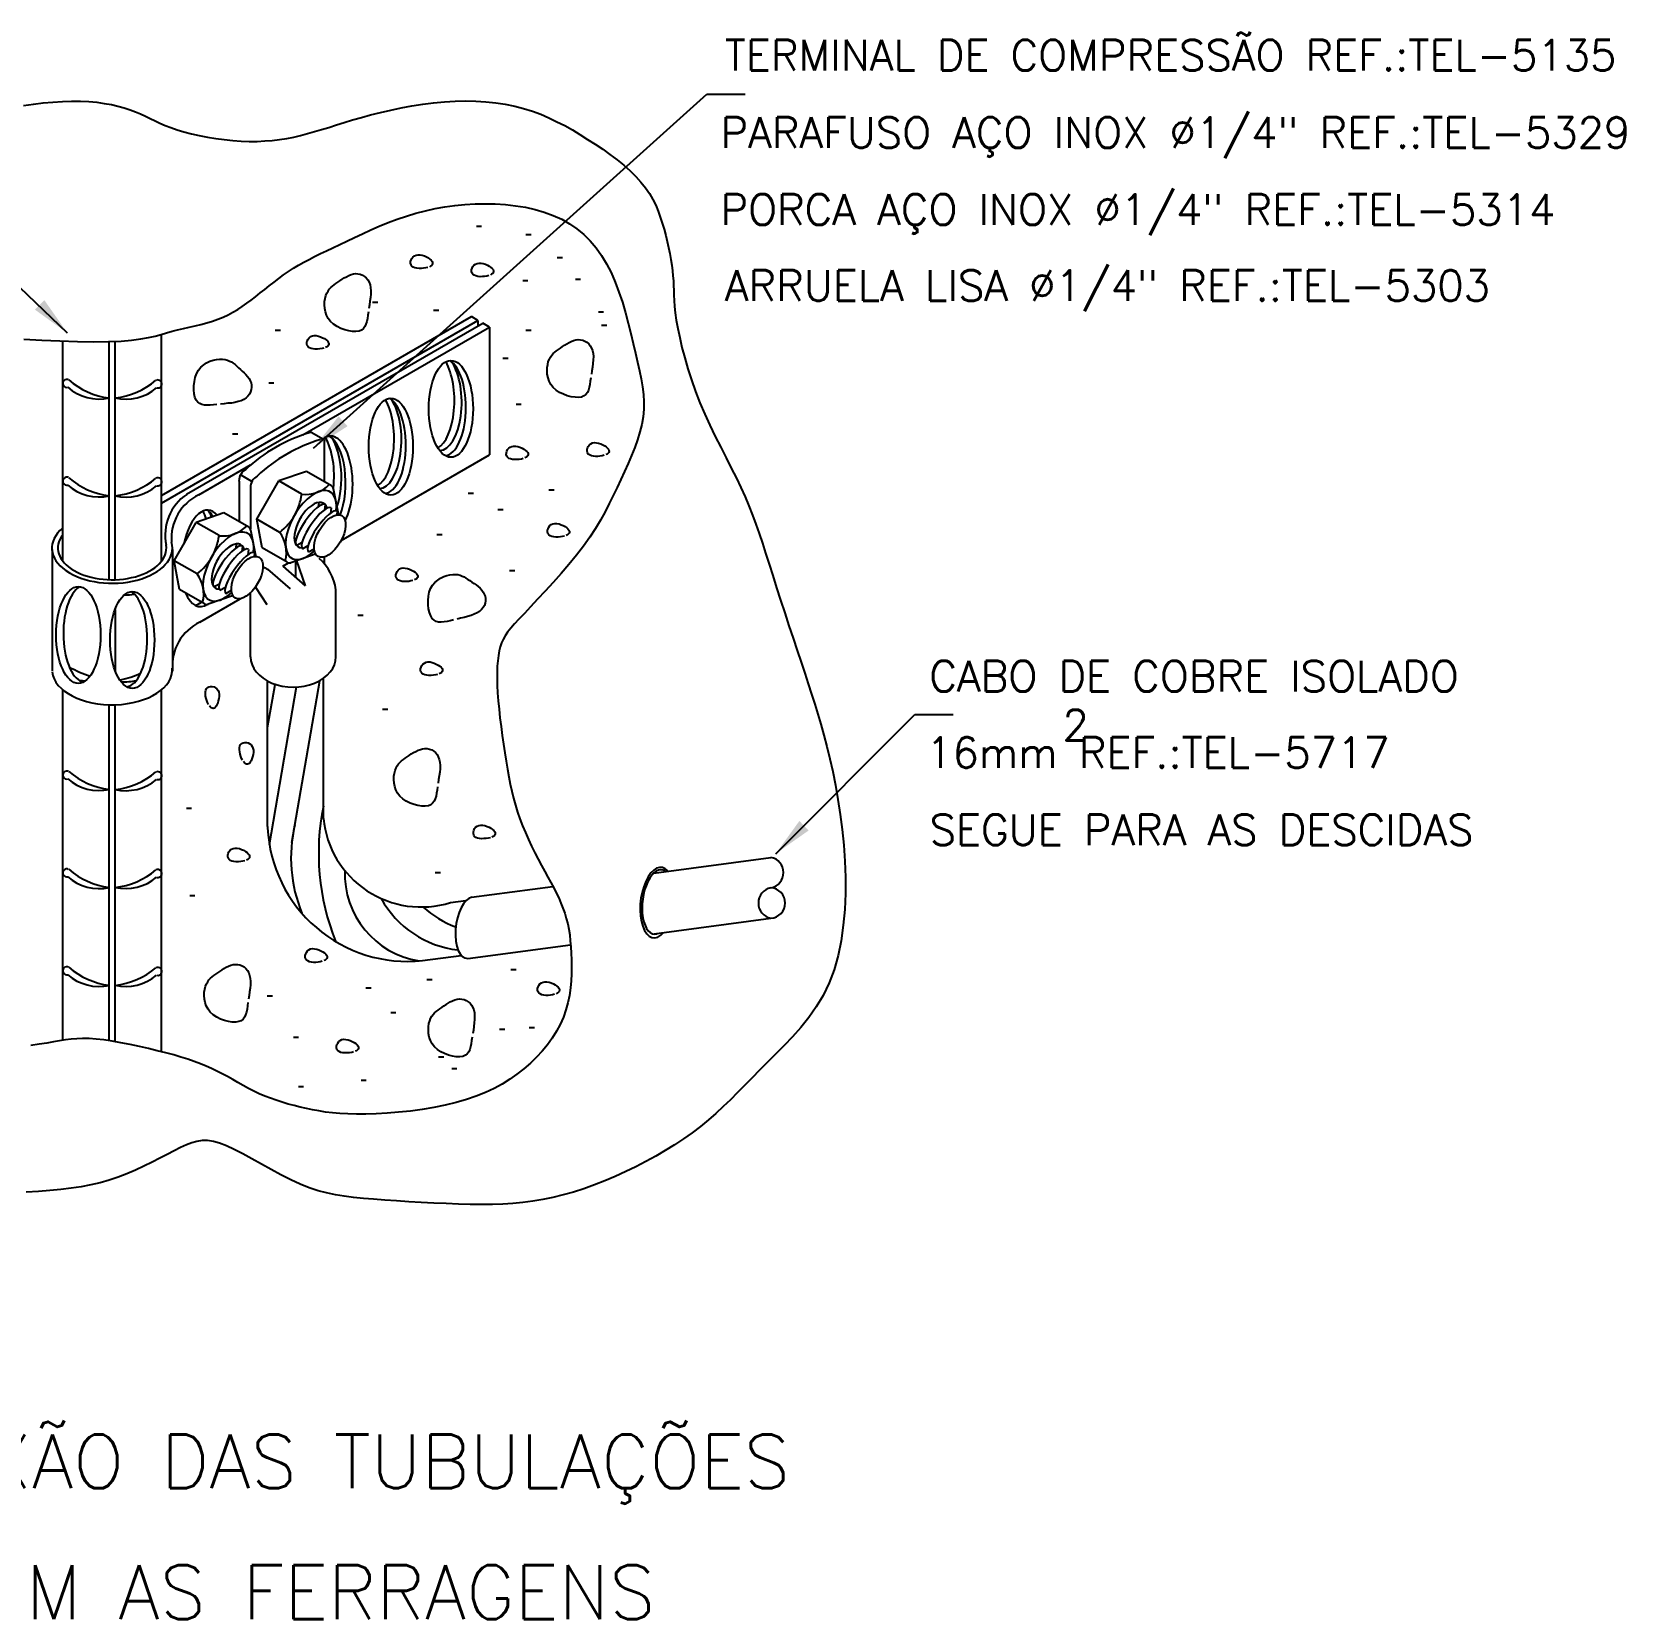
# Model space of a CAD drawing. Header units: millimetres. Extents: x -5452.7 to -5435.1, y -4666.2 to -4655.8.
# Drawn here: x -5445.5 to -5435.13, y -4666.17 to -4655.84 of the extents above; entities that cross this region are included whole.
import ezdxf
from ezdxf.enums import TextEntityAlignment as Align

# ---------------------------------------------------------------- set-up
doc = ezdxf.new("R2010")
doc.units = ezdxf.units.MM
doc.header["$LTSCALE"] = 10
doc.layers.add('Termotécnica', color=7, linetype='Continuous')
doc.styles.add('r140', font='romans.shx')
doc.styles.add('r80', font='romans.shx')

msp = doc.modelspace()

# ---------------------------------------------------------------- linework, layer by layer
at = {"layer": 'Termotécnica', "color": 2, "ltscale": 1.6}
for p, q in [((-5443.662, -4658.545), (-5441.102, -4656.241)), ((-5441.102, -4656.241), (-5440.852, -4656.241)), ((-5445.263, -4657.798), (-5446.687, -4656.435)), ((-5443.601, -4658.487), (-5443.673, -4658.445)), ((-5443.59, -4658.765), (-5443.59, -4658.503)), ((-5444.063, -4658.762), (-5444.138, -4658.719)), ((-5444.147, -4658.76), (-5444.147, -4659.024)), ((-5444.073, -4658.803), (-5444.073, -4659.071)), ((-5443.962, -4659.333), (-5443.815, -4659.462)), ((-5443.863, -4659.313), (-5443.826, -4659.291)), ((-5443.863, -4659.313), (-5443.716, -4659.441)), ((-5443.774, -4659.279), (-5443.716, -4659.441)), ((-5443.59, -4659.3), (-5443.59, -4659.253)), ((-5444.041, -4659.451), (-5443.967, -4659.563)), ((-5440.654, -4661.185), (-5439.749, -4660.279)), ((-5439.749, -4660.279), (-5439.499, -4660.279))]:
    msp.add_line(p, q, dxfattribs=at)
at = {"layer": 'Termotécnica', "color": 1}
for p, q in [((-5442.602, -4657.101), (-5442.568, -4657.101)), ((-5442.28, -4657.155), (-5442.246, -4657.155)), ((-5442.076, -4657.305), (-5442.042, -4657.305)), ((-5442.301, -4657.455), (-5442.268, -4657.455)), ((-5441.958, -4657.445), (-5441.924, -4657.445)), ((-5443.278, -4657.595), (-5443.244, -4657.595)), ((-5442.881, -4657.648), (-5442.847, -4657.648)), ((-5441.808, -4657.659), (-5441.774, -4657.659)), ((-5443.911, -4657.777), (-5443.877, -4657.777)), ((-5442.28, -4657.777), (-5442.246, -4657.777)), ((-5441.787, -4657.745), (-5441.753, -4657.745)), ((-5442.43, -4657.96), (-5442.396, -4657.96)), ((-5443.953, -4658.12), (-5443.92, -4658.12)), ((-5442.344, -4658.26), (-5442.311, -4658.26)), ((-5444.189, -4658.453), (-5444.156, -4658.453)), ((-5442.13, -4658.818), (-5442.096, -4658.818)), ((-5442.655, -4658.839), (-5442.622, -4658.839)), ((-5442.462, -4658.946), (-5442.429, -4658.946)), ((-5442.859, -4659.107), (-5442.825, -4659.107)), ((-5443.78, -4659.281), (-5443.78, -4659.386)), ((-5442.387, -4659.343), (-5442.353, -4659.343)), ((-5443.374, -4659.633), (-5443.34, -4659.633)), ((-5443.804, -4661.112), (-5443.622, -4660.06)), ((-5443.961, -4660.363), (-5443.913, -4660.083)), ((-5443.949, -4661.125), (-5443.773, -4660.1)), ((-5443.213, -4660.245), (-5443.179, -4660.245)), ((-5444.49, -4660.888), (-5444.456, -4660.888)), ((-5442.87, -4661.307), (-5442.836, -4661.307)), ((-5444.468, -4661.457), (-5444.435, -4661.457)), ((-5442.377, -4661.939), (-5442.343, -4661.939)), ((-5442.924, -4662.004), (-5442.89, -4662.004)), ((-5443.964, -4662.111), (-5443.93, -4662.111)), ((-5443.321, -4662.057), (-5443.287, -4662.057)), ((-5443.16, -4662.218), (-5443.126, -4662.218)), ((-5442.452, -4662.326), (-5442.418, -4662.326)), ((-5442.259, -4662.315), (-5442.225, -4662.315)), ((-5443.793, -4662.379), (-5443.759, -4662.379)), ((-5442.849, -4662.508), (-5442.815, -4662.508)), ((-5443.353, -4662.658), (-5443.319, -4662.658)), ((-5442.763, -4662.583), (-5442.729, -4662.583)), ((-5443.76, -4662.701), (-5443.727, -4662.701))]:
    msp.add_line(p, q, dxfattribs=at)
at = {"layer": 'Termotécnica', "color": 3}
for p, q in [((-5444.652, -4658.854), (-5442.635, -4657.69)), ((-5444.652, -4658.903), (-5442.593, -4657.714)), ((-5444.488, -4658.846), (-5442.56, -4657.733)), ((-5443.731, -4658.459), (-5442.517, -4657.758)), ((-5442.593, -4657.714), (-5442.635, -4657.69)), ((-5442.593, -4657.714), (-5442.593, -4657.752)), ((-5442.517, -4657.758), (-5442.56, -4657.733)), ((-5442.517, -4657.758), (-5442.517, -4658.59)), ((-5443.483, -4659.147), (-5442.517, -4658.59)), ((-5444.408, -4658.849), (-5444.072, -4658.655)), ((-5445.364, -4659.206), (-5445.364, -4659.998)), ((-5444.581, -4659.206), (-5444.581, -4659.998)), ((-5444.402, -4659.678), (-5444.139, -4659.526)), ((-5441.447, -4661.311), (-5440.685, -4661.209)), ((-5442.633, -4661.468), (-5442.104, -4661.398)), ((-5441.445, -4661.707), (-5440.685, -4661.605)), ((-5442.658, -4661.867), (-5441.989, -4661.779))]:
    msp.add_line(p, q, dxfattribs=at)
at = {"layer": 'Termotécnica', "color": 2}
for p, q in [((-5445.294, -4659.282), (-5445.294, -4657.849)), ((-5444.992, -4659.401), (-5444.992, -4657.852)), ((-5444.954, -4659.401), (-5444.954, -4657.85)), ((-5444.652, -4659.281), (-5444.652, -4657.805)), ((-5443.708, -4658.697), (-5443.888, -4658.759)), ((-5443.546, -4658.791), (-5443.708, -4658.697)), ((-5444.032, -4659.008), (-5443.888, -4658.759)), ((-5443.739, -4658.845), (-5443.888, -4658.759)), ((-5443.5, -4658.973), (-5443.532, -4658.81)), ((-5443.627, -4658.899), (-5443.631, -4658.926)), ((-5443.587, -4658.913), (-5443.591, -4658.948)), ((-5444.57, -4659.278), (-5444.426, -4659.029)), ((-5444.246, -4658.967), (-5444.426, -4659.029)), ((-5444.276, -4659.115), (-5444.426, -4659.029)), ((-5444.083, -4659.061), (-5444.246, -4658.967)), ((-5443.882, -4659.094), (-5444.032, -4659.008)), ((-5443.996, -4659.194), (-5444.032, -4659.008)), ((-5443.548, -4658.935), (-5443.552, -4658.971)), ((-5443.509, -4658.958), (-5443.511, -4658.978)), ((-5444.038, -4659.244), (-5444.07, -4659.08)), ((-5444.165, -4659.169), (-5444.169, -4659.196)), ((-5444.125, -4659.183), (-5444.129, -4659.219)), ((-5444.086, -4659.205), (-5444.09, -4659.241)), ((-5444.047, -4659.228), (-5444.049, -4659.248)), ((-5443.833, -4659.288), (-5443.996, -4659.194)), ((-5443.652, -4659.236), (-5443.809, -4659.291)), ((-5443.771, -4659.177), (-5443.736, -4659.157)), ((-5443.733, -4659.2), (-5443.697, -4659.18)), ((-5443.694, -4659.221), (-5443.658, -4659.201)), ((-5444.534, -4659.465), (-5444.57, -4659.278)), ((-5444.42, -4659.364), (-5444.57, -4659.278)), ((-5444.309, -4659.447), (-5444.274, -4659.428)), ((-5444.271, -4659.47), (-5444.235, -4659.45)), ((-5444.371, -4659.559), (-5444.534, -4659.465)), ((-5444.19, -4659.506), (-5444.347, -4659.561)), ((-5444.232, -4659.492), (-5444.196, -4659.471)), ((-5444.073, -4659.904), (-5444.073, -4659.487)), ((-5443.516, -4659.904), (-5443.516, -4659.467)), ((-5444.954, -4659.596), (-5444.954, -4659.994)), ((-5443.961, -4661.007), (-5443.961, -4660.065)), ((-5443.598, -4660.955), (-5443.598, -4660.046)), ((-5445.294, -4662.4), (-5445.294, -4660.117)), ((-5444.652, -4662.474), (-5444.652, -4660.121)), ((-5444.992, -4662.402), (-5444.992, -4660.215)), ((-5444.954, -4662.408), (-5444.954, -4660.215)), ((-5442.771, -4661.503), (-5442.671, -4661.49)), ((-5442.954, -4661.881), (-5442.701, -4661.848))]:
    msp.add_line(p, q, dxfattribs=at)
at = {"layer": 'Termotécnica', "color": 2, "ltscale": 1.6}
msp.add_lwpolyline([(-5445.549, -4656.316), (-5445.485, -4656.307), (-5445.422, -4656.299), (-5445.359, -4656.293), (-5445.297, -4656.289), (-5445.237, -4656.287), (-5445.179, -4656.288), (-5445.124, -4656.29), (-5445.073, -4656.295), (-5445.024, -4656.302), (-5444.978, -4656.31), (-5444.935, -4656.32), (-5444.894, -4656.331), (-5444.856, -4656.344), (-5444.821, -4656.357), (-5444.788, -4656.371), (-5444.756, -4656.386), (-5444.725, -4656.4), (-5444.694, -4656.416), (-5444.662, -4656.431), (-5444.627, -4656.445), (-5444.591, -4656.46), (-5444.55, -4656.474), (-5444.506, -4656.487), (-5444.457, -4656.5), (-5444.406, -4656.511), (-5444.353, -4656.522), (-5444.298, -4656.53), (-5444.243, -4656.538), (-5444.188, -4656.543), (-5444.134, -4656.547), (-5444.081, -4656.549), (-5444.03, -4656.549), (-5443.98, -4656.546), (-5443.932, -4656.543), (-5443.884, -4656.537), (-5443.837, -4656.53), (-5443.791, -4656.521), (-5443.746, -4656.511), (-5443.701, -4656.499), (-5443.656, -4656.486), (-5443.61, -4656.472), (-5443.562, -4656.458), (-5443.513, -4656.442), (-5443.462, -4656.426), (-5443.408, -4656.41), (-5443.351, -4656.394), (-5443.291, -4656.377), (-5443.227, -4656.361), (-5443.16, -4656.346), (-5443.092, -4656.331), (-5443.022, -4656.318), (-5442.951, -4656.307), (-5442.881, -4656.298), (-5442.81, -4656.291), (-5442.741, -4656.287), (-5442.673, -4656.286), (-5442.606, -4656.287), (-5442.54, -4656.291), (-5442.476, -4656.298), (-5442.414, -4656.308), (-5442.353, -4656.32), (-5442.295, -4656.335), (-5442.238, -4656.353), (-5442.183, -4656.373), (-5442.13, -4656.396), (-5442.078, -4656.421), (-5442.027, -4656.447), (-5441.977, -4656.475), (-5441.928, -4656.505), (-5441.878, -4656.536), (-5441.829, -4656.568), (-5441.78, -4656.601), (-5441.733, -4656.635), (-5441.687, -4656.67), (-5441.643, -4656.705), (-5441.602, -4656.741), (-5441.565, -4656.777), (-5441.531, -4656.814), (-5441.502, -4656.851), (-5441.476, -4656.889), (-5441.454, -4656.927), (-5441.435, -4656.965), (-5441.419, -4657.003), (-5441.405, -4657.042), (-5441.392, -4657.081), (-5441.381, -4657.121), (-5441.37, -4657.161), (-5441.361, -4657.201), (-5441.352, -4657.24), (-5441.344, -4657.28), (-5441.337, -4657.318), (-5441.331, -4657.355), (-5441.326, -4657.391), (-5441.323, -4657.424), (-5441.32, -4657.456), (-5441.319, -4657.487), (-5441.318, -4657.519), (-5441.317, -4657.551), (-5441.315, -4657.585), (-5441.312, -4657.623), (-5441.308, -4657.666), (-5441.301, -4657.713), (-5441.291, -4657.767), (-5441.279, -4657.826), (-5441.264, -4657.891), (-5441.246, -4657.959), (-5441.225, -4658.029), (-5441.202, -4658.102), (-5441.176, -4658.176), (-5441.147, -4658.251), (-5441.116, -4658.324), (-5441.082, -4658.397), (-5441.048, -4658.469), (-5441.012, -4658.539), (-5440.977, -4658.608), (-5440.943, -4658.675), (-5440.91, -4658.74), (-5440.88, -4658.802), (-5440.853, -4658.863), (-5440.828, -4658.922), (-5440.805, -4658.981), (-5440.783, -4659.04), (-5440.762, -4659.101), (-5440.741, -4659.163), (-5440.72, -4659.229), (-5440.697, -4659.3), (-5440.673, -4659.375), (-5440.648, -4659.454), (-5440.622, -4659.535), (-5440.595, -4659.618), (-5440.568, -4659.701), (-5440.541, -4659.783), (-5440.514, -4659.863), (-5440.489, -4659.939), (-5440.465, -4660.011), (-5440.442, -4660.079), (-5440.42, -4660.146), (-5440.4, -4660.211), (-5440.379, -4660.276), (-5440.36, -4660.343), (-5440.34, -4660.413), (-5440.321, -4660.488), (-5440.302, -4660.567), (-5440.283, -4660.651), (-5440.265, -4660.74), (-5440.249, -4660.833), (-5440.234, -4660.929), (-5440.221, -4661.028), (-5440.211, -4661.13), (-5440.204, -4661.233), (-5440.2, -4661.338), (-5440.2, -4661.443), (-5440.205, -4661.548), (-5440.214, -4661.65), (-5440.228, -4661.751), (-5440.248, -4661.848), (-5440.274, -4661.94), (-5440.306, -4662.026), (-5440.345, -4662.107), (-5440.39, -4662.182), (-5440.439, -4662.251), (-5440.491, -4662.316), (-5440.545, -4662.377), (-5440.6, -4662.434), (-5440.655, -4662.489), (-5440.708, -4662.542), (-5440.759, -4662.593), (-5440.808, -4662.643), (-5440.855, -4662.692), (-5440.902, -4662.74), (-5440.948, -4662.786), (-5440.995, -4662.831), (-5441.043, -4662.875), (-5441.092, -4662.918), (-5441.144, -4662.96), (-5441.198, -4663.001), (-5441.255, -4663.041), (-5441.313, -4663.08), (-5441.373, -4663.117), (-5441.435, -4663.153), (-5441.499, -4663.188), (-5441.564, -4663.222), (-5441.63, -4663.254), (-5441.698, -4663.285), (-5441.766, -4663.313), (-5441.834, -4663.34), (-5441.903, -4663.365), (-5441.971, -4663.387), (-5442.038, -4663.406), (-5442.105, -4663.423), (-5442.17, -4663.436), (-5442.234, -4663.447), (-5442.299, -4663.455), (-5442.364, -4663.461), (-5442.43, -4663.465), (-5442.498, -4663.467), (-5442.568, -4663.468), (-5442.642, -4663.467), (-5442.719, -4663.465), (-5442.799, -4663.462), (-5442.88, -4663.459), (-5442.962, -4663.454), (-5443.043, -4663.45), (-5443.122, -4663.445), (-5443.199, -4663.439), (-5443.271, -4663.434), (-5443.338, -4663.428), (-5443.402, -4663.422), (-5443.462, -4663.414), (-5443.52, -4663.405), (-5443.577, -4663.393), (-5443.633, -4663.378), (-5443.691, -4663.359), (-5443.75, -4663.335), (-5443.811, -4663.307), (-5443.874, -4663.275), (-5443.938, -4663.24), (-5444.001, -4663.205), (-5444.063, -4663.171), (-5444.122, -4663.139), (-5444.178, -4663.11), (-5444.229, -4663.087), (-5444.274, -4663.069), (-5444.314, -4663.058), (-5444.352, -4663.052), (-5444.387, -4663.052), (-5444.421, -4663.057), (-5444.455, -4663.067), (-5444.49, -4663.08), (-5444.528, -4663.098), (-5444.57, -4663.118), (-5444.615, -4663.142), (-5444.663, -4663.167), (-5444.713, -4663.193), (-5444.766, -4663.219), (-5444.821, -4663.245), (-5444.877, -4663.269), (-5444.934, -4663.291), (-5444.992, -4663.31), (-5445.051, -4663.327), (-5445.112, -4663.34), (-5445.174, -4663.352), (-5445.239, -4663.362), (-5445.307, -4663.37), (-5445.378, -4663.377), (-5445.453, -4663.383), (-5445.532, -4663.388)], dxfattribs=at)
at = {"layer": 'Termotécnica', "color": 1}
for points in [[(-5445.547, -4657.837), (-5445.43, -4657.843), (-5445.313, -4657.848), (-5445.199, -4657.851), (-5445.093, -4657.853), (-5444.997, -4657.852), (-5444.915, -4657.849), (-5444.846, -4657.843), (-5444.787, -4657.835), (-5444.737, -4657.826), (-5444.693, -4657.816), (-5444.655, -4657.806), (-5444.619, -4657.796), (-5444.583, -4657.785), (-5444.547, -4657.776), (-5444.509, -4657.767), (-5444.471, -4657.758), (-5444.433, -4657.75), (-5444.395, -4657.74), (-5444.357, -4657.73), (-5444.32, -4657.72), (-5444.285, -4657.707), (-5444.251, -4657.693), (-5444.218, -4657.678), (-5444.187, -4657.661), (-5444.156, -4657.643), (-5444.127, -4657.624), (-5444.097, -4657.603), (-5444.068, -4657.582), (-5444.039, -4657.56), (-5444.009, -4657.536), (-5443.98, -4657.513), (-5443.95, -4657.489), (-5443.919, -4657.465), (-5443.888, -4657.441), (-5443.857, -4657.418), (-5443.825, -4657.396), (-5443.793, -4657.374), (-5443.76, -4657.354), (-5443.726, -4657.335), (-5443.691, -4657.317), (-5443.655, -4657.299), (-5443.617, -4657.28), (-5443.578, -4657.262), (-5443.536, -4657.242), (-5443.492, -4657.221), (-5443.445, -4657.198), (-5443.395, -4657.175), (-5443.344, -4657.151), (-5443.29, -4657.126), (-5443.234, -4657.102), (-5443.177, -4657.078), (-5443.118, -4657.056), (-5443.057, -4657.036), (-5442.996, -4657.017), (-5442.934, -4657.001), (-5442.871, -4656.987), (-5442.807, -4656.976), (-5442.742, -4656.967), (-5442.677, -4656.96), (-5442.611, -4656.956), (-5442.545, -4656.955), (-5442.479, -4656.956), (-5442.413, -4656.96), (-5442.347, -4656.968), (-5442.283, -4656.978), (-5442.22, -4656.992), (-5442.16, -4657.01), (-5442.102, -4657.031), (-5442.047, -4657.056), (-5441.996, -4657.085), (-5441.948, -4657.118), (-5441.903, -4657.156), (-5441.862, -4657.197), (-5441.823, -4657.243), (-5441.788, -4657.292), (-5441.755, -4657.346), (-5441.726, -4657.403), (-5441.699, -4657.465), (-5441.674, -4657.53), (-5441.652, -4657.596), (-5441.632, -4657.664), (-5441.614, -4657.732), (-5441.597, -4657.799), (-5441.581, -4657.865), (-5441.567, -4657.927), (-5441.553, -4657.986), (-5441.541, -4658.042), (-5441.53, -4658.095), (-5441.521, -4658.146), (-5441.515, -4658.196), (-5441.512, -4658.244), (-5441.513, -4658.293), (-5441.517, -4658.341), (-5441.526, -4658.391), (-5441.538, -4658.44), (-5441.554, -4658.491), (-5441.572, -4658.542), (-5441.593, -4658.594), (-5441.615, -4658.645), (-5441.638, -4658.697), (-5441.662, -4658.749), (-5441.686, -4658.802), (-5441.711, -4658.854), (-5441.737, -4658.907), (-5441.764, -4658.96), (-5441.794, -4659.014), (-5441.827, -4659.069), (-5441.864, -4659.126), (-5441.905, -4659.184), (-5441.951, -4659.243), (-5442, -4659.303), (-5442.051, -4659.362), (-5442.103, -4659.421), (-5442.155, -4659.477), (-5442.204, -4659.529), (-5442.249, -4659.578), (-5442.29, -4659.621), (-5442.325, -4659.658), (-5442.355, -4659.69), (-5442.379, -4659.718), (-5442.399, -4659.743), (-5442.415, -4659.767), (-5442.428, -4659.79), (-5442.438, -4659.813), (-5442.447, -4659.838), (-5442.454, -4659.865), (-5442.459, -4659.896), (-5442.463, -4659.929), (-5442.466, -4659.965), (-5442.468, -4660.004), (-5442.468, -4660.046), (-5442.467, -4660.091), (-5442.464, -4660.139), (-5442.46, -4660.19), (-5442.455, -4660.244), (-5442.449, -4660.3), (-5442.442, -4660.357), (-5442.434, -4660.415), (-5442.426, -4660.472), (-5442.418, -4660.528), (-5442.409, -4660.582), (-5442.4, -4660.634), (-5442.391, -4660.684), (-5442.382, -4660.732), (-5442.372, -4660.779), (-5442.361, -4660.824), (-5442.348, -4660.869), (-5442.335, -4660.914), (-5442.319, -4660.958), (-5442.302, -4661.003), (-5442.283, -4661.047), (-5442.263, -4661.092), (-5442.243, -4661.136), (-5442.221, -4661.179), (-5442.2, -4661.22), (-5442.178, -4661.261), (-5442.157, -4661.3), (-5442.137, -4661.337), (-5442.118, -4661.372), (-5442.099, -4661.407), (-5442.082, -4661.44), (-5442.066, -4661.473), (-5442.052, -4661.506), (-5442.039, -4661.539), (-5442.027, -4661.572), (-5442.017, -4661.606), (-5442.008, -4661.641), (-5442.001, -4661.677), (-5441.995, -4661.714), (-5441.991, -4661.753), (-5441.987, -4661.792), (-5441.985, -4661.833), (-5441.983, -4661.876), (-5441.983, -4661.92), (-5441.983, -4661.966), (-5441.986, -4662.012), (-5441.99, -4662.059), (-5441.997, -4662.107), (-5442.006, -4662.155), (-5442.019, -4662.202), (-5442.036, -4662.249), (-5442.056, -4662.296), (-5442.08, -4662.341), (-5442.108, -4662.385), (-5442.139, -4662.428), (-5442.174, -4662.47), (-5442.211, -4662.51), (-5442.251, -4662.548), (-5442.293, -4662.585), (-5442.338, -4662.62), (-5442.385, -4662.653), (-5442.434, -4662.684), (-5442.487, -4662.713), (-5442.543, -4662.739), (-5442.603, -4662.763), (-5442.666, -4662.785), (-5442.733, -4662.805), (-5442.805, -4662.822), (-5442.879, -4662.837), (-5442.956, -4662.85), (-5443.032, -4662.86), (-5443.109, -4662.868), (-5443.183, -4662.874), (-5443.254, -4662.878), (-5443.321, -4662.88), (-5443.382, -4662.881), (-5443.439, -4662.879), (-5443.49, -4662.876), (-5443.539, -4662.871), (-5443.584, -4662.866), (-5443.627, -4662.859), (-5443.668, -4662.851), (-5443.709, -4662.843), (-5443.749, -4662.834), (-5443.789, -4662.824), (-5443.828, -4662.814), (-5443.867, -4662.803), (-5443.905, -4662.79), (-5443.942, -4662.777), (-5443.979, -4662.763), (-5444.016, -4662.747), (-5444.051, -4662.73), (-5444.086, -4662.712), (-5444.12, -4662.694), (-5444.154, -4662.675), (-5444.188, -4662.655), (-5444.222, -4662.636), (-5444.256, -4662.617), (-5444.291, -4662.6), (-5444.326, -4662.583), (-5444.362, -4662.567), (-5444.399, -4662.552), (-5444.439, -4662.537), (-5444.48, -4662.523), (-5444.525, -4662.509), (-5444.572, -4662.495), (-5444.624, -4662.481), (-5444.679, -4662.467), (-5444.737, -4662.453), (-5444.796, -4662.439), (-5444.856, -4662.426), (-5444.916, -4662.415), (-5444.973, -4662.405), (-5445.028, -4662.397), (-5445.078, -4662.391), (-5445.123, -4662.388), (-5445.165, -4662.388), (-5445.203, -4662.389), (-5445.24, -4662.392), (-5445.277, -4662.397), (-5445.315, -4662.403), (-5445.355, -4662.41), (-5445.399, -4662.417), (-5445.449, -4662.425), (-5445.502, -4662.433)], [(-5442.919, -4657.369), (-5442.932, -4657.372), (-5442.946, -4657.375), (-5442.96, -4657.376), (-5442.975, -4657.376), (-5442.989, -4657.375), (-5443.002, -4657.372), (-5443.013, -4657.367), (-5443.022, -4657.361), (-5443.027, -4657.352), (-5443.03, -4657.342), (-5443.03, -4657.332), (-5443.027, -4657.321), (-5443.022, -4657.311), (-5443.015, -4657.302), (-5443.005, -4657.294), (-5442.994, -4657.289), (-5442.982, -4657.287), (-5442.969, -4657.288), (-5442.955, -4657.29), (-5442.941, -4657.295), (-5442.927, -4657.301), (-5442.915, -4657.308), (-5442.905, -4657.315), (-5442.896, -4657.323), (-5442.891, -4657.33), (-5442.887, -4657.337), (-5442.887, -4657.344), (-5442.889, -4657.35), (-5442.893, -4657.355), (-5442.9, -4657.361), (-5442.908, -4657.365)], [(-5442.522, -4657.423), (-5442.535, -4657.426), (-5442.549, -4657.428), (-5442.563, -4657.429), (-5442.578, -4657.43), (-5442.592, -4657.428), (-5442.605, -4657.425), (-5442.616, -4657.421), (-5442.625, -4657.414), (-5442.63, -4657.406), (-5442.633, -4657.396), (-5442.633, -4657.385), (-5442.63, -4657.375), (-5442.625, -4657.364), (-5442.618, -4657.355), (-5442.608, -4657.348), (-5442.598, -4657.343), (-5442.585, -4657.341), (-5442.572, -4657.341), (-5442.558, -4657.344), (-5442.544, -4657.349), (-5442.53, -4657.355), (-5442.518, -4657.361), (-5442.508, -4657.369), (-5442.499, -4657.376), (-5442.494, -4657.384), (-5442.491, -4657.391), (-5442.49, -4657.397), (-5442.492, -4657.403), (-5442.496, -4657.409), (-5442.503, -4657.414), (-5442.511, -4657.419)], [(-5443.305, -4657.659), (-5443.309, -4657.681), (-5443.312, -4657.702), (-5443.316, -4657.722), (-5443.321, -4657.739), (-5443.328, -4657.755), (-5443.338, -4657.767), (-5443.35, -4657.777), (-5443.366, -4657.784), (-5443.386, -4657.787), (-5443.408, -4657.786), (-5443.433, -4657.783), (-5443.459, -4657.776), (-5443.485, -4657.766), (-5443.509, -4657.754), (-5443.532, -4657.739), (-5443.551, -4657.721), (-5443.566, -4657.702), (-5443.577, -4657.681), (-5443.584, -4657.659), (-5443.589, -4657.636), (-5443.59, -4657.613), (-5443.59, -4657.592), (-5443.587, -4657.571), (-5443.582, -4657.553), (-5443.576, -4657.537), (-5443.568, -4657.523), (-5443.56, -4657.511), (-5443.55, -4657.501), (-5443.539, -4657.491), (-5443.528, -4657.483), (-5443.516, -4657.474), (-5443.503, -4657.465), (-5443.49, -4657.456), (-5443.476, -4657.447), (-5443.462, -4657.438), (-5443.447, -4657.43), (-5443.433, -4657.422), (-5443.418, -4657.416), (-5443.403, -4657.412), (-5443.388, -4657.41), (-5443.373, -4657.411), (-5443.358, -4657.414), (-5443.344, -4657.42), (-5443.331, -4657.428), (-5443.319, -4657.438), (-5443.309, -4657.45), (-5443.301, -4657.465), (-5443.294, -4657.482), (-5443.291, -4657.501), (-5443.289, -4657.521), (-5443.29, -4657.543), (-5443.292, -4657.566), (-5443.295, -4657.589), (-5443.298, -4657.613), (-5443.302, -4657.636)], [(-5443.595, -4657.895), (-5443.607, -4657.898), (-5443.621, -4657.9), (-5443.636, -4657.901), (-5443.651, -4657.902), (-5443.665, -4657.9), (-5443.678, -4657.897), (-5443.689, -4657.893), (-5443.697, -4657.886), (-5443.703, -4657.878), (-5443.706, -4657.868), (-5443.705, -4657.857), (-5443.703, -4657.847), (-5443.698, -4657.836), (-5443.69, -4657.827), (-5443.681, -4657.82), (-5443.67, -4657.815), (-5443.658, -4657.813), (-5443.644, -4657.813), (-5443.63, -4657.816), (-5443.617, -4657.821), (-5443.603, -4657.827), (-5443.591, -4657.833), (-5443.58, -4657.841), (-5443.572, -4657.848), (-5443.566, -4657.856), (-5443.563, -4657.863), (-5443.563, -4657.869), (-5443.565, -4657.875), (-5443.569, -4657.881), (-5443.575, -4657.886), (-5443.584, -4657.891)], [(-5441.857, -4658.088), (-5441.861, -4658.11), (-5441.864, -4658.131), (-5441.868, -4658.151), (-5441.873, -4658.168), (-5441.88, -4658.184), (-5441.889, -4658.196), (-5441.902, -4658.206), (-5441.918, -4658.213), (-5441.937, -4658.216), (-5441.96, -4658.215), (-5441.985, -4658.212), (-5442.011, -4658.205), (-5442.036, -4658.195), (-5442.061, -4658.183), (-5442.083, -4658.168), (-5442.102, -4658.151), (-5442.118, -4658.131), (-5442.129, -4658.11), (-5442.136, -4658.088), (-5442.141, -4658.065), (-5442.142, -4658.043), (-5442.141, -4658.021), (-5442.138, -4658.001), (-5442.134, -4657.982), (-5442.127, -4657.966), (-5442.12, -4657.953), (-5442.111, -4657.941), (-5442.102, -4657.93), (-5442.091, -4657.921), (-5442.08, -4657.912), (-5442.068, -4657.903), (-5442.055, -4657.894), (-5442.042, -4657.885), (-5442.028, -4657.876), (-5442.014, -4657.867), (-5441.999, -4657.859), (-5441.985, -4657.851), (-5441.97, -4657.845), (-5441.955, -4657.841), (-5441.94, -4657.839), (-5441.925, -4657.84), (-5441.91, -4657.843), (-5441.896, -4657.849), (-5441.883, -4657.857), (-5441.871, -4657.867), (-5441.861, -4657.879), (-5441.852, -4657.894), (-5441.846, -4657.911), (-5441.843, -4657.93), (-5441.841, -4657.95), (-5441.842, -4657.972), (-5441.844, -4657.995), (-5441.846, -4658.018), (-5441.85, -4658.042), (-5441.854, -4658.065)], [(-5444.291, -4658.261), (-5444.313, -4658.263), (-5444.334, -4658.265), (-5444.354, -4658.266), (-5444.372, -4658.265), (-5444.389, -4658.262), (-5444.403, -4658.256), (-5444.416, -4658.246), (-5444.426, -4658.233), (-5444.434, -4658.214), (-5444.439, -4658.192), (-5444.441, -4658.167), (-5444.441, -4658.14), (-5444.438, -4658.113), (-5444.432, -4658.086), (-5444.423, -4658.061), (-5444.411, -4658.038), (-5444.395, -4658.019), (-5444.377, -4658.003), (-5444.358, -4657.99), (-5444.337, -4657.98), (-5444.315, -4657.973), (-5444.294, -4657.969), (-5444.274, -4657.967), (-5444.255, -4657.967), (-5444.238, -4657.969), (-5444.223, -4657.973), (-5444.209, -4657.979), (-5444.197, -4657.985), (-5444.185, -4657.993), (-5444.173, -4658.002), (-5444.162, -4658.012), (-5444.151, -4658.022), (-5444.138, -4658.033), (-5444.126, -4658.044), (-5444.114, -4658.055), (-5444.102, -4658.067), (-5444.092, -4658.08), (-5444.082, -4658.093), (-5444.075, -4658.107), (-5444.069, -4658.121), (-5444.066, -4658.135), (-5444.066, -4658.15), (-5444.068, -4658.165), (-5444.072, -4658.18), (-5444.079, -4658.194), (-5444.089, -4658.207), (-5444.101, -4658.219), (-5444.116, -4658.229), (-5444.133, -4658.237), (-5444.153, -4658.243), (-5444.174, -4658.248), (-5444.197, -4658.252), (-5444.22, -4658.254), (-5444.244, -4658.257), (-5444.268, -4658.259)], [(-5441.771, -4658.592), (-5441.784, -4658.595), (-5441.798, -4658.597), (-5441.812, -4658.599), (-5441.827, -4658.599), (-5441.841, -4658.598), (-5441.854, -4658.595), (-5441.865, -4658.59), (-5441.874, -4658.584), (-5441.879, -4658.575), (-5441.882, -4658.565), (-5441.882, -4658.555), (-5441.879, -4658.544), (-5441.874, -4658.534), (-5441.867, -4658.525), (-5441.858, -4658.517), (-5441.847, -4658.512), (-5441.834, -4658.51), (-5441.821, -4658.511), (-5441.807, -4658.513), (-5441.793, -4658.518), (-5441.78, -4658.524), (-5441.767, -4658.531), (-5441.757, -4658.538), (-5441.748, -4658.546), (-5441.743, -4658.553), (-5441.74, -4658.56), (-5441.739, -4658.567), (-5441.741, -4658.573), (-5441.745, -4658.578), (-5441.752, -4658.584), (-5441.76, -4658.588)], [(-5442.297, -4658.613), (-5442.309, -4658.617), (-5442.323, -4658.619), (-5442.338, -4658.62), (-5442.353, -4658.62), (-5442.367, -4658.619), (-5442.38, -4658.616), (-5442.391, -4658.612), (-5442.399, -4658.605), (-5442.405, -4658.597), (-5442.408, -4658.587), (-5442.407, -4658.576), (-5442.405, -4658.565), (-5442.4, -4658.555), (-5442.392, -4658.546), (-5442.383, -4658.539), (-5442.372, -4658.534), (-5442.36, -4658.532), (-5442.346, -4658.532), (-5442.332, -4658.535), (-5442.319, -4658.539), (-5442.305, -4658.545), (-5442.293, -4658.552), (-5442.282, -4658.56), (-5442.274, -4658.567), (-5442.268, -4658.574), (-5442.265, -4658.581), (-5442.265, -4658.588), (-5442.267, -4658.594), (-5442.271, -4658.6), (-5442.277, -4658.605), (-5442.286, -4658.609)], [(-5442.029, -4659.118), (-5442.041, -4659.121), (-5442.055, -4659.123), (-5442.07, -4659.124), (-5442.085, -4659.124), (-5442.099, -4659.123), (-5442.112, -4659.12), (-5442.123, -4659.116), (-5442.131, -4659.109), (-5442.137, -4659.101), (-5442.139, -4659.091), (-5442.139, -4659.08), (-5442.136, -4659.07), (-5442.131, -4659.059), (-5442.124, -4659.05), (-5442.115, -4659.043), (-5442.104, -4659.038), (-5442.092, -4659.036), (-5442.078, -4659.036), (-5442.064, -4659.039), (-5442.05, -4659.044), (-5442.037, -4659.049), (-5442.025, -4659.056), (-5442.014, -4659.064), (-5442.006, -4659.071), (-5442, -4659.079), (-5441.997, -4659.086), (-5441.997, -4659.092), (-5441.998, -4659.098), (-5442.003, -4659.104), (-5442.009, -4659.109), (-5442.018, -4659.114)], [(-5443.016, -4659.407), (-5443.028, -4659.41), (-5443.042, -4659.413), (-5443.057, -4659.414), (-5443.072, -4659.414), (-5443.086, -4659.413), (-5443.099, -4659.41), (-5443.11, -4659.405), (-5443.118, -4659.399), (-5443.124, -4659.39), (-5443.126, -4659.381), (-5443.126, -4659.37), (-5443.123, -4659.359), (-5443.118, -4659.349), (-5443.111, -4659.34), (-5443.102, -4659.332), (-5443.091, -4659.327), (-5443.079, -4659.325), (-5443.065, -4659.326), (-5443.051, -4659.329), (-5443.037, -4659.333), (-5443.024, -4659.339), (-5443.012, -4659.346), (-5443.001, -4659.353), (-5442.993, -4659.361), (-5442.987, -4659.368), (-5442.984, -4659.375), (-5442.983, -4659.382), (-5442.985, -4659.388), (-5442.99, -4659.394), (-5442.996, -4659.399), (-5443.005, -4659.403)], [(-5442.751, -4659.664), (-5442.773, -4659.669), (-5442.793, -4659.674), (-5442.813, -4659.677), (-5442.831, -4659.679), (-5442.848, -4659.678), (-5442.863, -4659.674), (-5442.877, -4659.666), (-5442.889, -4659.654), (-5442.899, -4659.637), (-5442.907, -4659.615), (-5442.913, -4659.591), (-5442.916, -4659.565), (-5442.917, -4659.537), (-5442.914, -4659.51), (-5442.909, -4659.483), (-5442.9, -4659.459), (-5442.887, -4659.438), (-5442.872, -4659.42), (-5442.854, -4659.405), (-5442.835, -4659.392), (-5442.814, -4659.382), (-5442.794, -4659.375), (-5442.774, -4659.37), (-5442.755, -4659.368), (-5442.738, -4659.368), (-5442.722, -4659.369), (-5442.708, -4659.373), (-5442.695, -4659.378), (-5442.682, -4659.384), (-5442.67, -4659.392), (-5442.657, -4659.4), (-5442.644, -4659.408), (-5442.631, -4659.417), (-5442.617, -4659.427), (-5442.604, -4659.436), (-5442.591, -4659.447), (-5442.578, -4659.458), (-5442.567, -4659.469), (-5442.558, -4659.482), (-5442.551, -4659.495), (-5442.545, -4659.509), (-5442.543, -4659.524), (-5442.543, -4659.539), (-5442.545, -4659.554), (-5442.55, -4659.569), (-5442.558, -4659.583), (-5442.569, -4659.596), (-5442.582, -4659.608), (-5442.598, -4659.618), (-5442.617, -4659.627), (-5442.637, -4659.635), (-5442.659, -4659.642), (-5442.682, -4659.648), (-5442.705, -4659.653), (-5442.728, -4659.659)], [(-5442.855, -4660.019), (-5442.867, -4660.022), (-5442.881, -4660.024), (-5442.896, -4660.025), (-5442.911, -4660.026), (-5442.925, -4660.024), (-5442.938, -4660.021), (-5442.949, -4660.017), (-5442.957, -4660.01), (-5442.963, -4660.002), (-5442.965, -4659.992), (-5442.965, -4659.981), (-5442.962, -4659.971), (-5442.957, -4659.96), (-5442.95, -4659.951), (-5442.941, -4659.944), (-5442.93, -4659.939), (-5442.918, -4659.937), (-5442.904, -4659.937), (-5442.89, -4659.94), (-5442.876, -4659.945), (-5442.863, -4659.951), (-5442.851, -4659.957), (-5442.84, -4659.965), (-5442.832, -4659.972), (-5442.826, -4659.98), (-5442.823, -4659.987), (-5442.823, -4659.993), (-5442.824, -4659.999), (-5442.829, -4660.005), (-5442.835, -4660.01), (-5442.844, -4660.015)], [(-5444.346, -4660.213), (-5444.352, -4660.201), (-5444.357, -4660.188), (-5444.362, -4660.174), (-5444.365, -4660.159), (-5444.366, -4660.145), (-5444.366, -4660.132), (-5444.364, -4660.12), (-5444.359, -4660.11), (-5444.352, -4660.103), (-5444.343, -4660.099), (-5444.333, -4660.097), (-5444.322, -4660.097), (-5444.31, -4660.1), (-5444.3, -4660.105), (-5444.291, -4660.113), (-5444.284, -4660.122), (-5444.279, -4660.134), (-5444.277, -4660.147), (-5444.277, -4660.162), (-5444.278, -4660.176), (-5444.282, -4660.191), (-5444.286, -4660.204), (-5444.291, -4660.216), (-5444.297, -4660.225), (-5444.303, -4660.233), (-5444.309, -4660.237), (-5444.315, -4660.239), (-5444.322, -4660.238), (-5444.328, -4660.235), (-5444.334, -4660.23), (-5444.34, -4660.222)], [(-5444.124, -4660.577), (-5444.13, -4660.565), (-5444.135, -4660.552), (-5444.139, -4660.538), (-5444.142, -4660.523), (-5444.144, -4660.509), (-5444.144, -4660.496), (-5444.141, -4660.484), (-5444.137, -4660.475), (-5444.13, -4660.468), (-5444.121, -4660.463), (-5444.11, -4660.461), (-5444.099, -4660.461), (-5444.088, -4660.464), (-5444.077, -4660.469), (-5444.068, -4660.477), (-5444.061, -4660.487), (-5444.057, -4660.498), (-5444.054, -4660.512), (-5444.054, -4660.526), (-5444.056, -4660.54), (-5444.059, -4660.555), (-5444.063, -4660.568), (-5444.068, -4660.58), (-5444.074, -4660.59), (-5444.08, -4660.597), (-5444.086, -4660.601), (-5444.093, -4660.603), (-5444.099, -4660.602), (-5444.105, -4660.599), (-5444.112, -4660.594), (-5444.118, -4660.586)], [(-5442.855, -4660.749), (-5442.858, -4660.771), (-5442.862, -4660.792), (-5442.865, -4660.811), (-5442.871, -4660.829), (-5442.878, -4660.844), (-5442.887, -4660.857), (-5442.899, -4660.867), (-5442.915, -4660.873), (-5442.935, -4660.876), (-5442.958, -4660.876), (-5442.983, -4660.872), (-5443.008, -4660.865), (-5443.034, -4660.856), (-5443.059, -4660.843), (-5443.081, -4660.828), (-5443.1, -4660.811), (-5443.115, -4660.791), (-5443.126, -4660.77), (-5443.134, -4660.748), (-5443.138, -4660.725), (-5443.14, -4660.703), (-5443.139, -4660.681), (-5443.136, -4660.661), (-5443.131, -4660.643), (-5443.125, -4660.627), (-5443.118, -4660.613), (-5443.109, -4660.601), (-5443.099, -4660.59), (-5443.089, -4660.581), (-5443.077, -4660.572), (-5443.065, -4660.563), (-5443.053, -4660.555), (-5443.039, -4660.546), (-5443.026, -4660.536), (-5443.011, -4660.527), (-5442.997, -4660.519), (-5442.982, -4660.512), (-5442.967, -4660.506), (-5442.952, -4660.502), (-5442.937, -4660.5), (-5442.922, -4660.5), (-5442.907, -4660.504), (-5442.893, -4660.509), (-5442.88, -4660.517), (-5442.868, -4660.527), (-5442.858, -4660.54), (-5442.85, -4660.554), (-5442.844, -4660.571), (-5442.84, -4660.59), (-5442.839, -4660.611), (-5442.839, -4660.632), (-5442.841, -4660.655), (-5442.844, -4660.679), (-5442.848, -4660.702), (-5442.851, -4660.726)], [(-5442.511, -4661.081), (-5442.524, -4661.084), (-5442.538, -4661.086), (-5442.553, -4661.087), (-5442.567, -4661.088), (-5442.581, -4661.086), (-5442.594, -4661.083), (-5442.605, -4661.079), (-5442.614, -4661.072), (-5442.619, -4661.064), (-5442.622, -4661.054), (-5442.622, -4661.043), (-5442.619, -4661.033), (-5442.614, -4661.022), (-5442.607, -4661.013), (-5442.598, -4661.006), (-5442.587, -4661.001), (-5442.574, -4660.999), (-5442.561, -4660.999), (-5442.547, -4661.002), (-5442.533, -4661.007), (-5442.52, -4661.013), (-5442.508, -4661.019), (-5442.497, -4661.027), (-5442.489, -4661.034), (-5442.483, -4661.042), (-5442.48, -4661.049), (-5442.479, -4661.055), (-5442.481, -4661.061), (-5442.485, -4661.067), (-5442.492, -4661.072), (-5442.501, -4661.077)], [(-5444.11, -4661.231), (-5444.122, -4661.234), (-5444.136, -4661.236), (-5444.151, -4661.238), (-5444.166, -4661.238), (-5444.18, -4661.236), (-5444.193, -4661.234), (-5444.204, -4661.229), (-5444.212, -4661.223), (-5444.218, -4661.214), (-5444.22, -4661.204), (-5444.22, -4661.194), (-5444.218, -4661.183), (-5444.213, -4661.173), (-5444.205, -4661.163), (-5444.196, -4661.156), (-5444.185, -4661.151), (-5444.173, -4661.149), (-5444.159, -4661.15), (-5444.145, -4661.152), (-5444.131, -4661.157), (-5444.118, -4661.163), (-5444.106, -4661.17), (-5444.095, -4661.177), (-5444.087, -4661.185), (-5444.081, -4661.192), (-5444.078, -4661.199), (-5444.078, -4661.206), (-5444.08, -4661.212), (-5444.084, -4661.217), (-5444.09, -4661.222), (-5444.099, -4661.227)], [(-5443.606, -4661.885), (-5443.618, -4661.888), (-5443.632, -4661.891), (-5443.647, -4661.892), (-5443.662, -4661.892), (-5443.676, -4661.891), (-5443.689, -4661.888), (-5443.7, -4661.883), (-5443.708, -4661.877), (-5443.714, -4661.869), (-5443.716, -4661.859), (-5443.716, -4661.848), (-5443.713, -4661.837), (-5443.708, -4661.827), (-5443.701, -4661.818), (-5443.692, -4661.81), (-5443.681, -4661.805), (-5443.669, -4661.803), (-5443.655, -4661.804), (-5443.641, -4661.807), (-5443.627, -4661.811), (-5443.614, -4661.817), (-5443.602, -4661.824), (-5443.591, -4661.831), (-5443.583, -4661.839), (-5443.577, -4661.846), (-5443.574, -4661.853), (-5443.573, -4661.86), (-5443.575, -4661.866), (-5443.58, -4661.872), (-5443.586, -4661.877), (-5443.595, -4661.881)], [(-5444.089, -4662.154), (-5444.092, -4662.176), (-5444.095, -4662.197), (-5444.099, -4662.217), (-5444.104, -4662.234), (-5444.111, -4662.249), (-5444.121, -4662.262), (-5444.133, -4662.272), (-5444.149, -4662.278), (-5444.169, -4662.281), (-5444.191, -4662.281), (-5444.216, -4662.277), (-5444.242, -4662.271), (-5444.268, -4662.261), (-5444.292, -4662.249), (-5444.315, -4662.234), (-5444.334, -4662.216), (-5444.349, -4662.197), (-5444.36, -4662.176), (-5444.368, -4662.153), (-5444.372, -4662.131), (-5444.374, -4662.108), (-5444.373, -4662.087), (-5444.37, -4662.066), (-5444.365, -4662.048), (-5444.359, -4662.032), (-5444.351, -4662.018), (-5444.343, -4662.006), (-5444.333, -4661.996), (-5444.322, -4661.986), (-5444.311, -4661.977), (-5444.299, -4661.969), (-5444.286, -4661.96), (-5444.273, -4661.951), (-5444.259, -4661.942), (-5444.245, -4661.933), (-5444.231, -4661.924), (-5444.216, -4661.917), (-5444.201, -4661.911), (-5444.186, -4661.907), (-5444.171, -4661.905), (-5444.156, -4661.906), (-5444.141, -4661.909), (-5444.127, -4661.914), (-5444.114, -4661.922), (-5444.102, -4661.933), (-5444.092, -4661.945), (-5444.084, -4661.96), (-5444.078, -4661.977), (-5444.074, -4661.995), (-5444.073, -4662.016), (-5444.073, -4662.038), (-5444.075, -4662.06), (-5444.078, -4662.084), (-5444.081, -4662.107), (-5444.085, -4662.131)], [(-5442.093, -4662.1), (-5442.106, -4662.103), (-5442.12, -4662.105), (-5442.134, -4662.107), (-5442.149, -4662.107), (-5442.163, -4662.105), (-5442.176, -4662.103), (-5442.187, -4662.098), (-5442.196, -4662.091), (-5442.201, -4662.083), (-5442.204, -4662.073), (-5442.204, -4662.063), (-5442.201, -4662.052), (-5442.196, -4662.042), (-5442.189, -4662.032), (-5442.179, -4662.025), (-5442.168, -4662.02), (-5442.156, -4662.018), (-5442.143, -4662.018), (-5442.129, -4662.021), (-5442.115, -4662.026), (-5442.101, -4662.032), (-5442.089, -4662.039), (-5442.079, -4662.046), (-5442.07, -4662.054), (-5442.065, -4662.061), (-5442.061, -4662.068), (-5442.061, -4662.074), (-5442.063, -4662.081), (-5442.067, -4662.086), (-5442.074, -4662.091), (-5442.082, -4662.096)], [(-5442.63, -4662.379), (-5442.633, -4662.401), (-5442.636, -4662.422), (-5442.64, -4662.442), (-5442.645, -4662.459), (-5442.652, -4662.475), (-5442.662, -4662.487), (-5442.674, -4662.497), (-5442.69, -4662.504), (-5442.71, -4662.507), (-5442.733, -4662.506), (-5442.757, -4662.503), (-5442.783, -4662.496), (-5442.809, -4662.486), (-5442.833, -4662.474), (-5442.856, -4662.459), (-5442.875, -4662.442), (-5442.89, -4662.422), (-5442.901, -4662.401), (-5442.909, -4662.379), (-5442.913, -4662.356), (-5442.915, -4662.334), (-5442.914, -4662.312), (-5442.911, -4662.291), (-5442.906, -4662.273), (-5442.9, -4662.257), (-5442.892, -4662.243), (-5442.884, -4662.232), (-5442.874, -4662.221), (-5442.864, -4662.212), (-5442.852, -4662.203), (-5442.84, -4662.194), (-5442.827, -4662.185), (-5442.814, -4662.176), (-5442.8, -4662.167), (-5442.786, -4662.158), (-5442.772, -4662.15), (-5442.757, -4662.142), (-5442.742, -4662.136), (-5442.727, -4662.132), (-5442.712, -4662.13), (-5442.697, -4662.131), (-5442.682, -4662.134), (-5442.668, -4662.14), (-5442.655, -4662.148), (-5442.643, -4662.158), (-5442.633, -4662.17), (-5442.625, -4662.185), (-5442.619, -4662.202), (-5442.615, -4662.221), (-5442.614, -4662.241), (-5442.614, -4662.263), (-5442.616, -4662.286), (-5442.619, -4662.309), (-5442.622, -4662.333), (-5442.626, -4662.356)], [(-5443.402, -4662.475), (-5443.414, -4662.478), (-5443.428, -4662.481), (-5443.443, -4662.482), (-5443.458, -4662.482), (-5443.472, -4662.481), (-5443.485, -4662.478), (-5443.496, -4662.473), (-5443.504, -4662.467), (-5443.51, -4662.459), (-5443.512, -4662.449), (-5443.512, -4662.438), (-5443.51, -4662.427), (-5443.505, -4662.417), (-5443.497, -4662.408), (-5443.488, -4662.4), (-5443.477, -4662.395), (-5443.465, -4662.393), (-5443.451, -4662.394), (-5443.437, -4662.397), (-5443.423, -4662.401), (-5443.41, -4662.407), (-5443.398, -4662.414), (-5443.387, -4662.421), (-5443.379, -4662.429), (-5443.373, -4662.436), (-5443.37, -4662.443), (-5443.37, -4662.45), (-5443.372, -4662.456), (-5443.376, -4662.462), (-5443.382, -4662.467), (-5443.391, -4662.471)]]:
    msp.add_lwpolyline(points, dxfattribs=at)
at = {"layer": 'Termotécnica', "color": 2}
for centre, radius, start, end in [((-5445.268, -4658.124), 0.0261, 63.0163, 283.5959), ((-5444.93, -4657.726), 0.497, 229.019, 262.8552), ((-5444.676, -4658.128), 0.0261, 255.6881, 116.2677), ((-5445.058, -4657.916), 0.31, 228.9038, 282.2895), ((-5445.009, -4657.725), 0.497, 276.4288, 310.2651), ((-5444.885, -4657.914), 0.313, 257.2853, 310.0894), ((-5443.607, -4658.503), 0.0175, 0, 120), ((-5444.06, -4658.76), 0.0876, 120, 180), ((-5445.268, -4658.761), 0.0261, 63.0163, 283.5959), ((-5445.058, -4658.553), 0.31, 228.9038, 282.2895), ((-5444.93, -4658.363), 0.497, 229.019, 262.8552), ((-5445.009, -4658.362), 0.497, 276.4288, 310.2651), ((-5444.885, -4658.551), 0.313, 257.2853, 310.0894), ((-5444.676, -4658.765), 0.0261, 255.6881, 116.2677), ((-5443.985, -4658.803), 0.0876, 120, 180), ((-5443.715, -4658.625), 0.222, 263.8108, 314.501), ((-5443.56, -4658.816), 0.0287, 10.8846, 60), ((-5444.118, -4658.792), 0.383, 307.9969, 352.0248), ((-5443.528, -4658.979), 0.0287, 359.1317, 10.8846), ((-5444.656, -4659.062), 0.383, 307.9969, 352.0248), ((-5444.253, -4658.895), 0.222, 263.8108, 314.501), ((-5444.098, -4659.086), 0.0287, 10.8846, 60), ((-5444.062, -4659.225), 0.223, 345.5818, 36.1065), ((-5444.066, -4659.249), 0.0287, 359.1317, 10.8846), ((-5443.661, -4659.209), 0.0287, 289.1165, 296.2919), ((-5443.819, -4659.264), 0.0287, 240, 289.1165), ((-5443.854, -4659.516), 0.341, 8.2416, 47.8775), ((-5444.6, -4659.495), 0.223, 345.5818, 36.1065), ((-5444.885, -4659.182), 0.319, 268.5165, 280.3893), ((-5444.199, -4659.479), 0.0287, 289.1165, 296.2919), ((-5444.357, -4659.534), 0.0287, 240, 289.1165), ((-5444.851, -4659.233), 0.839, 241.5354, 251.5138), ((-5445.068, -4659.329), 0.736, 260.6798, 263.817), ((-5445.009, -4659.564), 0.497, 280.355, 296.7394), ((-5444.885, -4659.753), 0.313, 264.2241, 283.1176), ((-5445.268, -4660.673), 0.0261, 63.0163, 283.5959), ((-5444.93, -4660.274), 0.497, 229.019, 262.8552), ((-5445.009, -4660.274), 0.497, 276.4288, 310.2651), ((-5444.676, -4660.677), 0.0261, 255.6881, 116.2677), ((-5445.058, -4660.464), 0.31, 228.9038, 282.2895), ((-5444.885, -4660.462), 0.313, 257.2853, 310.0894), ((-5443.761, -4661.007), 0.2, 180, 182.6784), ((-5442.962, -4660.893), 0.639, 185.5563, 287.3542), ((-5443.05, -4660.974), 0.912, 182.6784, 276.0528), ((-5445.268, -4661.31), 0.0261, 63.0163, 283.5959), ((-5444.93, -4660.911), 0.497, 229.019, 262.8552), ((-5445.009, -4660.911), 0.497, 276.4288, 310.2651), ((-5444.676, -4661.314), 0.0261, 255.6881, 116.2677), ((-5445.058, -4661.102), 0.31, 228.9038, 282.2895), ((-5444.885, -4661.099), 0.313, 257.2853, 310.0894), ((-5440.692, -4661.506), 0.0993, 273.9894, 86.0106), ((-5445.268, -4661.947), 0.0261, 63.0163, 283.5959), ((-5444.93, -4661.548), 0.497, 229.019, 262.8552), ((-5445.009, -4661.548), 0.497, 276.4288, 310.2651), ((-5444.676, -4661.951), 0.0261, 255.6881, 116.2677), ((-5445.058, -4661.739), 0.31, 228.9038, 282.2895), ((-5444.885, -4661.736), 0.313, 257.2853, 310.0894)]:
    msp.add_arc(centre, radius, start, end, dxfattribs=at)
at = {"layer": 'Termotécnica', "color": 2, "ltscale": 1.6}
for centre, radius, start, end in [((-5443.383, -4659.455), 1.055, 106.94, 133.06), ((-5443.309, -4659.498), 1.055, 106.94, 133.06), ((-5443.681, -4658.468), 0.025, 70.6195, 112.9935), ((-5443.855, -4659.132), 0.228, 233.0407, 242.1272)]:
    msp.add_arc(centre, radius, start, end, dxfattribs=at)
at = {"layer": 'Termotécnica', "color": 3}
for centre, radius, start, end in [((-5444.307, -4659.112), 0.321, 124.1763, 191.6872), ((-5444.276, -4659.131), 0.311, 115.0834, 185.1386), ((-5444.27, -4659.96), 0.311, 115.0834, 185.1386), ((-5440.704, -4661.308), 0.101, 280.9315, 79.0685), ((-5440.666, -4661.506), 0.101, 100.9315, 259.0685)]:
    msp.add_arc(centre, radius, start, end, dxfattribs=at)
at = {"layer": 'Termotécnica', "color": 1}
for centre, radius, start, end in [((-5442.085, -4661.182), 1.544, 168.5154, 201.7783), ((-5442.873, -4661.214), 0.936, 166.6928, 202.5199), ((-5442.887, -4661.317), 0.572, 177.7716, 261.1033), ((-5442.649, -4661.16), 0.655, 208.9983, 263.6015), ((-5442.509, -4661.047), 0.655, 227.764, 249.5456)]:
    msp.add_arc(centre, radius, start, end, dxfattribs=at)
at = {"layer": 'Termotécnica', "color": 3}
for centre in [(-5442.768, -4658.29), (-5443.159, -4658.536), (-5445.193, -4659.762), (-5444.842, -4659.794)]:
    msp.add_ellipse(centre, major_axis=(0, 0.315), ratio=0.457374, dxfattribs=at)
for centre, major_axis, ratio, start_param, end_param in [((-5442.886, -4658.237), (0, 0.315), 0.446561, 3.373736, 5.637808), ((-5442.843, -4658.247), (0, 0.315), 0.460914, 3.158132, 5.687011), ((-5442.811, -4658.28), (0, 0.315), 0.446561, 3.197518, 6.03082), ((-5443.278, -4658.483), (0, 0.315), 0.446561, 3.373736, 5.637808), ((-5443.235, -4658.493), (0, 0.315), 0.460914, 3.158132, 5.687011), ((-5443.202, -4658.526), (0, 0.315), 0.446561, 3.197518, 6.03082), ((-5443.551, -4658.782), (0, 0.315), 0.456583, 3.857544, 6.630869), ((-5443.669, -4658.728), (0, 0.315), 0.446561, 4.461234, 5.637808), ((-5443.594, -4658.772), (0, 0.315), 0.446561, 3.984943, 6.03082), ((-5443.626, -4658.738), (0, 0.315), 0.460914, 4.080779, 5.687011), ((-5444.376, -4659.263), (0.03, 0.314), 0.454957, 5.860195, 7.592763), ((-5444.489, -4659.198), (0.03, 0.314), 0.446561, 5.40704, 5.637808), ((-5444.418, -4659.249), (0.03, 0.314), 0.446561, 5.710677, 6.021014), ((-5444.447, -4659.212), (0.03, 0.314), 0.460914, 5.521987, 5.687011), ((-5444.973, -4659.196), (-0.392, 0), 0.583949, 5.676483, 9.587653), ((-5444.973, -4659.196), (-0.353, 0), 0.583949, 5.852591, 9.519705), ((-5445.15, -4659.753), (0, 0.315), 0.446561, 0.252365, 3.085668), ((-5444.885, -4659.784), (0, 0.315), 0.446561, 3.197518, 6.03082), ((-5444.376, -4659.263), (0.03, 0.314), 0.460552, 2.410569, 3.514112), ((-5444.418, -4659.253), (0.03, 0.314), 0.446561, 3.23458, 3.544485), ((-5444.973, -4659.987), (-0.392, 0), 0.583949, 0.066205, 3.187273), ((-5442.643, -4661.667), (0.024, 0.199), 0.46599, 0.144412, 3.232084)]:
    msp.add_ellipse(centre, major_axis=major_axis, ratio=ratio, start_param=start_param, end_param=end_param, dxfattribs=at)
at = {"layer": 'Termotécnica', "color": 2}
for centre, major_axis, ratio, start_param, end_param in [((-5443.679, -4659.046), (0.125, 0.216), 0.500279, 5.414719, 10.426914), ((-5443.679, -4659.046), (-0.082, -0.142), 0.500279, 2.686448, 6.55275), ((-5444.217, -4659.316), (0.125, 0.216), 0.500279, 5.414719, 10.426914), ((-5444.217, -4659.316), (-0.082, -0.142), 0.500279, 2.686448, 6.55275), ((-5441.424, -4661.503), (0.027, 0.229), 0.476266, 5.878805, 10.035796), ((-5441.421, -4661.499), (0.025, 0.209), 0.476266, 6.034121, 9.617301)]:
    msp.add_ellipse(centre, major_axis=major_axis, ratio=ratio, start_param=start_param, end_param=end_param, dxfattribs=at)
at = {"layer": 'Termotécnica', "color": 1}
for centre in [(-5443.679, -4659.046), (-5443.64, -4659.067), (-5443.601, -4659.089), (-5444.217, -4659.316), (-5444.178, -4659.337), (-5444.139, -4659.36)]:
    msp.add_ellipse(centre, major_axis=(-0.093, -0.133), ratio=0.281547, start_param=3.158868, end_param=6.283185, dxfattribs=at)
at = {"layer": 'Termotécnica', "color": 2}
for centre in [(-5443.556, -4659.118), (-5444.094, -4659.388)]:
    msp.add_ellipse(centre, major_axis=(-0.077, -0.133), ratio=0.509483, dxfattribs=at)
at = {"layer": 'Termotécnica', "color": 2, "linetype": 'Continuous'}
msp.add_ellipse((-5443.794, -4659.904), major_axis=(-0.278, 0), ratio=0.708671, start_param=0, end_param=3.141593, dxfattribs=at)
at = {"layer": 'Termotécnica', "color": 2, "ltscale": 1.6}
for points in [[(-5445.414, -4657.583), (-5445.476, -4657.644), (-5445.263, -4657.798)], [(-5443.441, -4658.403), (-5443.499, -4658.339), (-5443.662, -4658.545)], [(-5440.44, -4661.034), (-5440.5, -4660.972), (-5440.654, -4661.185)]]:
    msp.add_solid(points, dxfattribs=at)

# ---------------------------------------------------------------- texts
at = {"layer": 'Termotécnica', "color": 2, "ltscale": 1.6, "style": 'r80'}
for s, p in [('TERMINAL DE COMPRESSÃO REF.:TEL-5135', (-5440.985, -4656.089)), ('PARAFUSO AÇO INOX %%c1/4" REF.:TEL-5329', (-5441.014, -4656.592)), ('PORCA AÇO INOX %%c1/4" REF.:TEL-5314', (-5441.014, -4657.093)), ('ARRUELA LISA %%c1/4" REF.:TEL-5303', (-5440.985, -4657.588)), ('CABO DE COBRE ISOLADO', (-5439.654, -4660.13)), ('2', (-5438.788, -4660.448)), ('16mm REF.:TEL-5717', (-5439.675, -4660.627)), ('SEGUE PARA AS DESCIDAS', (-5439.652, -4661.129))]:
    msp.add_text(s, height=0.2, dxfattribs=at).set_placement(p)
at = {"layer": 'Termotécnica', "color": 5, "style": 'r140'}
for s, p in [('CONEXÃO DAS TUBULAÇÕES', (-5443.808, -4665.42)), ('COM AS FERRAGENS', (-5443.808, -4666.271))]:
    msp.add_text(s, height=0.35, dxfattribs=at).set_placement(p, align=Align.BOTTOM_CENTER)

doc.saveas('drawing.dxf')
